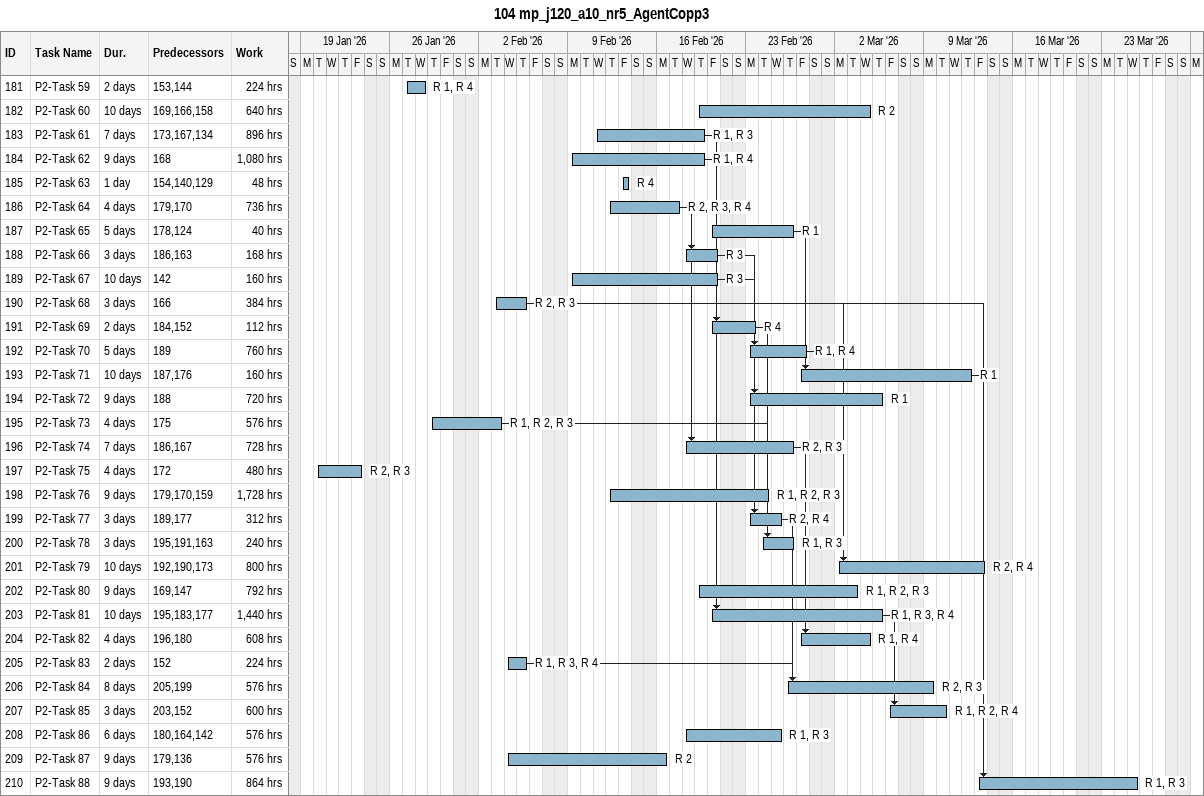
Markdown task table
104 mp_j120_a10_nr5_AgentCopp3

| ID | Task | Duration | Start | Finish | Predecessors | Resources | Work (h) |
|---|---|---|---|---|---|---|---|
| 181 | P2-Task 59 | 2d | 2026-01-27 | 2026-01-28 | 153, 144 | R 1, R 4 | 224 |
| 182 | P2-Task 60 | 10d | 2026-02-19 | 2026-03-04 | 169, 166, 158 | R 2 | 640 |
| 183 | P2-Task 61 | 7d | 2026-02-11 | 2026-02-19 | 173, 167, 134 | R 1, R 3 | 896 |
| 184 | P2-Task 62 | 9d | 2026-02-09 | 2026-02-19 | 168 | R 1, R 4 | 1080 |
| 185 | P2-Task 63 | 1d | 2026-02-13 | 2026-02-13 | 154, 140, 129 | R 4 | 48 |
| 186 | P2-Task 64 | 4d | 2026-02-12 | 2026-02-17 | 179, 170 | R 2, R 3, R 4 | 736 |
| 187 | P2-Task 65 | 5d | 2026-02-20 | 2026-02-26 | 178, 124 | R 1 | 40 |
| 188 | P2-Task 66 | 3d | 2026-02-18 | 2026-02-20 | 186, 163 | R 3 | 168 |
| 189 | P2-Task 67 | 10d | 2026-02-09 | 2026-02-20 | 142 | R 3 | 160 |
| 190 | P2-Task 68 | 3d | 2026-02-03 | 2026-02-05 | 166 | R 2, R 3 | 384 |
| 191 | P2-Task 69 | 2d | 2026-02-20 | 2026-02-23 | 184, 152 | R 4 | 112 |
| 192 | P2-Task 70 | 5d | 2026-02-23 | 2026-02-27 | 189 | R 1, R 4 | 760 |
| 193 | P2-Task 71 | 10d | 2026-02-27 | 2026-03-12 | 187, 176 | R 1 | 160 |
| 194 | P2-Task 72 | 9d | 2026-02-23 | 2026-03-05 | 188 | R 1 | 720 |
| 195 | P2-Task 73 | 4d | 2026-01-29 | 2026-02-03 | 175 | R 1, R 2, R 3 | 576 |
| 196 | P2-Task 74 | 7d | 2026-02-18 | 2026-02-26 | 186, 167 | R 2, R 3 | 728 |
| 197 | P2-Task 75 | 4d | 2026-01-20 | 2026-01-23 | 172 | R 2, R 3 | 480 |
| 198 | P2-Task 76 | 9d | 2026-02-12 | 2026-02-24 | 179, 170, 159 | R 1, R 2, R 3 | 1728 |
| 199 | P2-Task 77 | 3d | 2026-02-23 | 2026-02-25 | 189, 177 | R 2, R 4 | 312 |
| 200 | P2-Task 78 | 3d | 2026-02-24 | 2026-02-26 | 195, 191, 163 | R 1, R 3 | 240 |
| 201 | P2-Task 79 | 10d | 2026-03-02 | 2026-03-13 | 192, 190, 173 | R 2, R 4 | 800 |
| 202 | P2-Task 80 | 9d | 2026-02-19 | 2026-03-03 | 169, 147 | R 1, R 2, R 3 | 792 |
| 203 | P2-Task 81 | 10d | 2026-02-20 | 2026-03-05 | 195, 183, 177 | R 1, R 3, R 4 | 1440 |
| 204 | P2-Task 82 | 4d | 2026-02-27 | 2026-03-04 | 196, 180 | R 1, R 4 | 608 |
| 205 | P2-Task 83 | 2d | 2026-02-04 | 2026-02-05 | 152 | R 1, R 3, R 4 | 224 |
| 206 | P2-Task 84 | 8d | 2026-02-26 | 2026-03-09 | 205, 199 | R 2, R 3 | 576 |
| 207 | P2-Task 85 | 3d | 2026-03-06 | 2026-03-10 | 203, 152 | R 1, R 2, R 4 | 600 |
| 208 | P2-Task 86 | 6d | 2026-02-18 | 2026-02-25 | 180, 164, 142 | R 1, R 3 | 576 |
| 209 | P2-Task 87 | 9d | 2026-02-04 | 2026-02-16 | 179, 136 | R 2 | 576 |
| 210 | P2-Task 88 | 9d | 2026-03-13 | 2026-03-25 | 193, 190 | R 1, R 3 | 864 |
